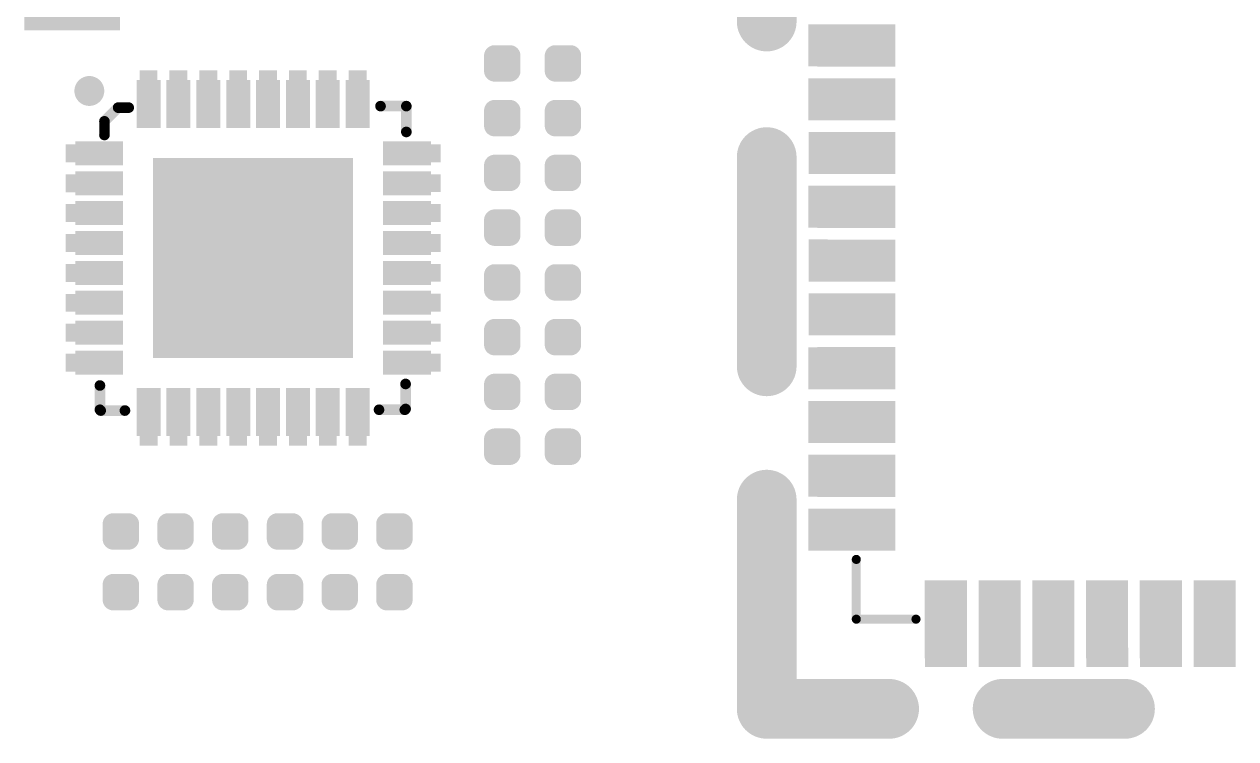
# Model space of a CAD drawing. Header units: millimetres. Extents: x 154 to 268, y 72 to 174.
# Drawn here: x 206.96 to 227.25, y 85.52 to 97.48 of the extents above; entities that cross this region are included whole.
import ezdxf

# ---------------------------------------------------------------- set-up
doc = ezdxf.new("R2010")
doc.units = ezdxf.units.MM
for name, color, linetype in [('TopOverlay', 52, 'Continuous'), ('TopPaste', 8, 'Continuous'), ('TopSolder', 216, 'Continuous')]:
    doc.layers.add(name, color=color, linetype=linetype)

msp = doc.modelspace()

# ---------------------------------------------------------------- linework, layer by layer
at = {"layer": 'TopOverlay'}
for points, const_width in [([(208.151, 96.36, 1), (207.951, 96.36, 1)], 0.3), ([(207.876, 96.36, 1), (208.026, 96.36, 1)], 0.15), ([(208.076, 96.36, 1), (208.226, 96.36, 1)], 0.15), ([(208.489, 96.081, 1), (208.578, 96.081, 1)], 0.0889), ([(208.489, 96.081, 1), (208.578, 96.081, 1)], 0.0889), ([(208.667, 96.081, 1), (208.755, 96.081, 1)], 0.0889), ([(212.883, 96.106, 1), (212.972, 96.106, 1)], 0.0889), ([(213.315, 96.106, 1), (213.404, 96.106, 1)], 0.0889), ([(213.315, 96.106, 1), (213.404, 96.106, 1)], 0.0889), ([(208.26, 95.852, 1), (208.349, 95.852, 1)], 0.0889), ([(208.26, 95.852, 1), (208.349, 95.852, 1)], 0.0889), ([(213.315, 95.674, 1), (213.404, 95.674, 1)], 0.0889), ([(208.26, 95.623, 1), (208.349, 95.623, 1)], 0.0889), ([(208.184, 91.432, 1), (208.273, 91.432, 1)], 0.0889), ([(213.302, 91.458, 1), (213.391, 91.458, 1)], 0.0889), ([(208.184, 91.026, 1), (208.273, 91.026, 1)], 0.0889), ([(208.184, 91.026, 1), (208.273, 91.026, 1)], 0.0889), ([(208.197, 91.013, 1), (208.286, 91.013, 1)], 0.0889), ([(208.197, 91.013, 1), (208.286, 91.013, 1)], 0.0889), ([(208.603, 91.013, 1), (208.692, 91.013, 1)], 0.0889), ([(212.858, 91.026, 1), (212.946, 91.026, 1)], 0.0889), ([(213.289, 91.026, 1), (213.378, 91.026, 1)], 0.0889), ([(213.289, 91.026, 1), (213.378, 91.026, 1)], 0.0889), ([(213.302, 91.039, 1), (213.391, 91.039, 1)], 0.0889), ([(213.302, 91.039, 1), (213.391, 91.039, 1)], 0.0889), ([(220.856, 88.522, 1), (220.932, 88.522, 1)], 0.0762), ([(220.856, 87.522, 1), (220.932, 87.522, 1)], 0.0762), ([(220.856, 87.522, 1), (220.932, 87.522, 1)], 0.0762), ([(221.856, 87.522, 1), (221.932, 87.522, 1)], 0.0762)]:
    msp.add_lwpolyline(points, format="xyb", close=True, dxfattribs=dict(at, const_width=const_width))
for points, const_width in [([(208.305, 95.852), (208.533, 96.081)], 0.178), ([(208.533, 96.081), (208.711, 96.081)], 0.178), ([(212.927, 96.106), (213.359, 96.106)], 0.178), ([(213.359, 95.674), (213.359, 96.106)], 0.178), ([(208.305, 95.623), (208.305, 95.852)], 0.178), ([(208.228, 91.026), (208.228, 91.432)], 0.178), ([(213.346, 91.039), (213.346, 91.458)], 0.178), ([(208.228, 91.026), (208.241, 91.013)], 0.178), ([(208.241, 91.013), (208.647, 91.013)], 0.178), ([(212.902, 91.026), (213.334, 91.026)], 0.178), ([(213.334, 91.026), (213.346, 91.039)], 0.178), ([(220.894, 87.522), (220.894, 88.522)], 0.152), ([(220.894, 87.522), (221.894, 87.522)], 0.152)]:
    msp.add_lwpolyline(points, dxfattribs=dict(at, const_width=const_width))
at = {"layer": 'TopPaste', "const_width": 0.127}
for points in [[(214.775, 96.948, 1), (214.902, 96.948, 1)], [(215.029, 96.948, 1), (215.156, 96.948, 1)], [(215.791, 96.948, 1), (215.918, 96.948, 1)], [(216.045, 96.948, 1), (216.172, 96.948, 1)], [(214.775, 96.694, 1), (214.902, 96.694, 1)], [(215.029, 96.694, 1), (215.156, 96.694, 1)], [(215.791, 96.694, 1), (215.918, 96.694, 1)], [(216.045, 96.694, 1), (216.172, 96.694, 1)], [(214.775, 96.032, 1), (214.902, 96.032, 1)], [(215.029, 96.032, 1), (215.156, 96.032, 1)], [(215.791, 96.032, 1), (215.918, 96.032, 1)], [(216.045, 96.032, 1), (216.172, 96.032, 1)], [(214.775, 95.778, 1), (214.902, 95.778, 1)], [(215.029, 95.778, 1), (215.156, 95.778, 1)], [(215.791, 95.778, 1), (215.918, 95.778, 1)], [(216.045, 95.778, 1), (216.172, 95.778, 1)], [(214.775, 95.116, 1), (214.902, 95.116, 1)], [(215.029, 95.116, 1), (215.156, 95.116, 1)], [(215.791, 95.116, 1), (215.918, 95.116, 1)], [(216.045, 95.116, 1), (216.172, 95.116, 1)], [(214.775, 94.862, 1), (214.902, 94.862, 1)], [(215.029, 94.862, 1), (215.156, 94.862, 1)], [(215.791, 94.862, 1), (215.918, 94.862, 1)], [(216.045, 94.862, 1), (216.172, 94.862, 1)], [(214.775, 94.2, 1), (214.902, 94.2, 1)], [(215.029, 94.2, 1), (215.156, 94.2, 1)], [(215.791, 94.2, 1), (215.918, 94.2, 1)], [(216.045, 94.2, 1), (216.172, 94.2, 1)], [(214.775, 93.946, 1), (214.902, 93.946, 1)], [(215.029, 93.946, 1), (215.156, 93.946, 1)], [(215.791, 93.946, 1), (215.918, 93.946, 1)], [(216.045, 93.946, 1), (216.172, 93.946, 1)], [(214.775, 93.284, 1), (214.902, 93.284, 1)], [(215.029, 93.284, 1), (215.156, 93.284, 1)], [(215.791, 93.284, 1), (215.918, 93.284, 1)], [(216.045, 93.284, 1), (216.172, 93.284, 1)], [(214.775, 93.03, 1), (214.902, 93.03, 1)], [(215.029, 93.03, 1), (215.156, 93.03, 1)], [(215.791, 93.03, 1), (215.918, 93.03, 1)], [(216.045, 93.03, 1), (216.172, 93.03, 1)], [(214.775, 92.368, 1), (214.902, 92.368, 1)], [(215.029, 92.368, 1), (215.156, 92.368, 1)], [(215.791, 92.368, 1), (215.918, 92.368, 1)], [(216.045, 92.368, 1), (216.172, 92.368, 1)], [(214.775, 92.114, 1), (214.902, 92.114, 1)], [(215.029, 92.114, 1), (215.156, 92.114, 1)], [(215.791, 92.114, 1), (215.918, 92.114, 1)], [(216.045, 92.114, 1), (216.172, 92.114, 1)], [(214.775, 91.452, 1), (214.902, 91.452, 1)], [(215.029, 91.452, 1), (215.156, 91.452, 1)], [(215.791, 91.452, 1), (215.918, 91.452, 1)], [(216.045, 91.452, 1), (216.172, 91.452, 1)], [(214.775, 91.198, 1), (214.902, 91.198, 1)], [(215.029, 91.198, 1), (215.156, 91.198, 1)], [(215.791, 91.198, 1), (215.918, 91.198, 1)], [(216.045, 91.198, 1), (216.172, 91.198, 1)], [(214.775, 90.535, 1), (214.902, 90.535, 1)], [(215.029, 90.535, 1), (215.156, 90.535, 1)], [(215.791, 90.535, 1), (215.918, 90.535, 1)], [(216.045, 90.535, 1), (216.172, 90.535, 1)], [(214.775, 90.281, 1), (214.902, 90.281, 1)], [(215.029, 90.281, 1), (215.156, 90.281, 1)], [(215.791, 90.281, 1), (215.918, 90.281, 1)], [(216.045, 90.281, 1), (216.172, 90.281, 1)], [(208.389, 89.117, 1), (208.516, 89.117, 1)], [(208.643, 89.117, 1), (208.77, 89.117, 1)], [(209.305, 89.117, 1), (209.432, 89.117, 1)], [(209.559, 89.117, 1), (209.686, 89.117, 1)], [(210.221, 89.117, 1), (210.348, 89.117, 1)], [(210.475, 89.117, 1), (210.602, 89.117, 1)], [(211.137, 89.117, 1), (211.264, 89.117, 1)], [(211.391, 89.117, 1), (211.518, 89.117, 1)], [(212.053, 89.117, 1), (212.18, 89.117, 1)], [(212.307, 89.117, 1), (212.434, 89.117, 1)], [(212.969, 89.117, 1), (213.096, 89.117, 1)], [(213.223, 89.117, 1), (213.35, 89.117, 1)], [(208.389, 88.863, 1), (208.516, 88.863, 1)], [(208.643, 88.863, 1), (208.77, 88.863, 1)], [(209.305, 88.863, 1), (209.432, 88.863, 1)], [(209.559, 88.863, 1), (209.686, 88.863, 1)], [(210.221, 88.863, 1), (210.348, 88.863, 1)], [(210.475, 88.863, 1), (210.602, 88.863, 1)], [(211.137, 88.863, 1), (211.264, 88.863, 1)], [(211.391, 88.863, 1), (211.518, 88.863, 1)], [(212.053, 88.863, 1), (212.18, 88.863, 1)], [(212.307, 88.863, 1), (212.434, 88.863, 1)], [(212.969, 88.863, 1), (213.096, 88.863, 1)], [(213.223, 88.863, 1), (213.35, 88.863, 1)], [(208.389, 88.101, 1), (208.516, 88.101, 1)], [(208.643, 88.101, 1), (208.77, 88.101, 1)], [(209.305, 88.101, 1), (209.432, 88.101, 1)], [(209.559, 88.101, 1), (209.686, 88.101, 1)], [(210.221, 88.101, 1), (210.348, 88.101, 1)], [(210.475, 88.101, 1), (210.602, 88.101, 1)], [(211.137, 88.101, 1), (211.264, 88.101, 1)], [(211.391, 88.101, 1), (211.518, 88.101, 1)], [(212.053, 88.101, 1), (212.18, 88.101, 1)], [(212.307, 88.101, 1), (212.434, 88.101, 1)], [(212.969, 88.101, 1), (213.096, 88.101, 1)], [(213.223, 88.101, 1), (213.35, 88.101, 1)], [(208.389, 87.847, 1), (208.516, 87.847, 1)], [(208.643, 87.847, 1), (208.77, 87.847, 1)], [(209.305, 87.847, 1), (209.432, 87.847, 1)], [(209.559, 87.847, 1), (209.686, 87.847, 1)], [(210.221, 87.847, 1), (210.348, 87.847, 1)], [(210.475, 87.847, 1), (210.602, 87.847, 1)], [(211.137, 87.847, 1), (211.264, 87.847, 1)], [(211.391, 87.847, 1), (211.518, 87.847, 1)], [(212.053, 87.847, 1), (212.18, 87.847, 1)], [(212.307, 87.847, 1), (212.434, 87.847, 1)], [(212.969, 87.847, 1), (213.096, 87.847, 1)], [(213.223, 87.847, 1), (213.35, 87.847, 1)]]:
    msp.add_lwpolyline(points, format="xyb", close=True, dxfattribs=at)
at = {"layer": 'TopPaste'}
for points in [[(220.093, 96.77), (220.415, 96.77), (220.093, 97.474), (220.415, 97.474)], [(221.546, 96.769), (221.546, 97.474), (220.241, 96.769), (220.241, 97.474)], [(215.093, 97.075), (214.839, 97.075), (215.093, 96.567), (214.839, 96.567)], [(216.109, 97.075), (215.855, 97.075), (216.109, 96.567), (215.855, 96.567)], [(215.22, 96.948), (214.712, 96.948), (215.22, 96.694), (214.712, 96.694)], [(216.236, 96.948), (215.728, 96.948), (216.236, 96.694), (215.728, 96.694)], [(208.893, 96.705), (208.893, 96.485), (209.192, 96.705), (209.192, 96.485)], [(209.393, 96.705), (209.393, 96.485), (209.693, 96.705), (209.693, 96.485)], [(209.893, 96.705), (209.893, 96.485), (210.193, 96.705), (210.193, 96.485)], [(210.393, 96.705), (210.393, 96.485), (210.693, 96.705), (210.693, 96.485)], [(210.893, 96.705), (210.893, 96.484), (211.193, 96.705), (211.193, 96.484)], [(211.394, 96.705), (211.394, 96.484), (211.693, 96.705), (211.693, 96.484)], [(211.894, 96.705), (211.894, 96.484), (212.193, 96.705), (212.193, 96.484)], [(212.394, 96.705), (212.394, 96.485), (212.694, 96.705), (212.694, 96.485)], [(220.093, 95.87), (220.415, 95.87), (220.093, 96.574), (220.415, 96.574)], [(221.546, 95.869), (221.546, 96.574), (220.241, 95.869), (220.241, 96.574)], [(209.193, 95.794), (209.193, 96.494), (208.893, 95.794), (208.893, 96.494)], [(209.693, 95.794), (209.693, 96.494), (209.393, 95.794), (209.393, 96.494)], [(210.194, 95.794), (210.194, 96.494), (209.894, 95.794), (209.894, 96.494)], [(210.694, 95.794), (210.694, 96.494), (210.394, 95.794), (210.394, 96.494)], [(211.194, 95.794), (211.194, 96.494), (210.894, 95.794), (210.894, 96.494)], [(211.694, 95.794), (211.694, 96.494), (211.394, 95.794), (211.394, 96.494)], [(212.194, 95.794), (212.194, 96.494), (211.894, 95.794), (211.894, 96.494)], [(212.694, 95.794), (212.694, 96.494), (212.394, 95.794), (212.394, 96.494)], [(215.22, 96.032), (214.712, 96.032), (215.22, 95.778), (214.712, 95.778)], [(215.093, 96.159), (214.839, 96.159), (215.093, 95.651), (214.839, 95.651)], [(216.236, 96.032), (215.728, 96.032), (216.236, 95.778), (215.728, 95.778)], [(216.109, 96.159), (215.855, 96.159), (216.109, 95.651), (215.855, 95.651)], [(220.094, 94.972), (220.417, 94.972), (220.094, 95.676), (220.417, 95.676)], [(221.546, 94.969), (221.546, 95.674), (220.241, 94.969), (220.241, 95.674)], [(207.654, 95.166), (207.875, 95.166), (207.654, 95.466), (207.875, 95.466)], [(207.866, 95.167), (208.566, 95.167), (207.866, 95.467), (208.566, 95.467)], [(213.022, 95.166), (213.722, 95.166), (213.022, 95.466), (213.722, 95.466)], [(213.933, 95.467), (213.712, 95.467), (213.933, 95.168), (213.712, 95.168)], [(209.119, 91.891), (212.469, 91.891), (209.119, 95.241), (212.469, 95.241)], [(214.839, 94.735), (215.093, 94.735), (214.839, 95.243), (215.093, 95.243)], [(215.855, 94.735), (216.109, 94.735), (215.855, 95.243), (216.109, 95.243)], [(207.654, 94.666), (207.875, 94.666), (207.654, 94.966), (207.875, 94.966)], [(207.866, 94.666), (208.566, 94.666), (207.866, 94.966), (208.566, 94.966)], [(213.022, 94.666), (213.722, 94.666), (213.022, 94.966), (213.722, 94.966)], [(213.933, 94.967), (213.712, 94.967), (213.933, 94.667), (213.712, 94.667)], [(214.712, 94.862), (215.22, 94.862), (214.712, 95.116), (215.22, 95.116)], [(215.728, 94.862), (216.236, 94.862), (215.728, 95.116), (216.236, 95.116)], [(220.093, 94.07), (220.415, 94.07), (220.093, 94.774), (220.415, 94.774)], [(221.546, 94.069), (221.546, 94.774), (220.241, 94.069), (220.241, 94.774)], [(207.654, 94.166), (207.875, 94.166), (207.654, 94.466), (207.875, 94.466)], [(207.866, 94.166), (208.566, 94.166), (207.866, 94.466), (208.566, 94.466)], [(213.022, 94.166), (213.722, 94.166), (213.022, 94.466), (213.722, 94.466)], [(213.933, 94.467), (213.712, 94.467), (213.933, 94.167), (213.712, 94.167)], [(214.712, 93.946), (215.22, 93.946), (214.712, 94.2), (215.22, 94.2)], [(214.839, 93.819), (215.093, 93.819), (214.839, 94.327), (215.093, 94.327)], [(215.728, 93.946), (216.236, 93.946), (215.728, 94.2), (216.236, 94.2)], [(215.855, 93.819), (216.109, 93.819), (215.855, 94.327), (216.109, 94.327)], [(207.654, 93.666), (207.875, 93.666), (207.654, 93.965), (207.875, 93.965)], [(207.866, 93.666), (208.566, 93.666), (207.866, 93.966), (208.566, 93.966)], [(213.022, 93.666), (213.722, 93.666), (213.022, 93.966), (213.722, 93.966)], [(213.933, 93.967), (213.712, 93.967), (213.933, 93.667), (213.712, 93.667)], [(220.094, 93.172), (220.417, 93.172), (220.094, 93.876), (220.417, 93.876)], [(221.546, 93.169), (221.546, 93.874), (220.241, 93.169), (220.241, 93.874)], [(207.654, 93.166), (207.875, 93.166), (207.654, 93.465), (207.875, 93.465)], [(207.866, 93.166), (208.566, 93.166), (207.866, 93.466), (208.566, 93.466)], [(213.022, 93.166), (213.722, 93.166), (213.022, 93.466), (213.722, 93.466)], [(213.933, 93.467), (213.712, 93.467), (213.933, 93.167), (213.712, 93.167)], [(214.839, 92.903), (215.093, 92.903), (214.839, 93.411), (215.093, 93.411)], [(215.855, 92.903), (216.109, 92.903), (215.855, 93.411), (216.109, 93.411)], [(214.712, 93.03), (215.22, 93.03), (214.712, 93.284), (215.22, 93.284)], [(215.728, 93.03), (216.236, 93.03), (215.728, 93.284), (216.236, 93.284)], [(207.654, 92.665), (207.875, 92.665), (207.654, 92.965), (207.875, 92.965)], [(207.866, 92.666), (208.566, 92.666), (207.866, 92.966), (208.566, 92.966)], [(213.022, 92.666), (213.722, 92.666), (213.022, 92.966), (213.722, 92.966)], [(213.933, 92.966), (213.712, 92.966), (213.933, 92.667), (213.712, 92.667)], [(220.095, 92.271), (220.418, 92.271), (220.095, 92.975), (220.418, 92.975)], [(221.546, 92.269), (221.546, 92.974), (220.241, 92.269), (220.241, 92.974)], [(207.654, 92.165), (207.875, 92.165), (207.654, 92.465), (207.875, 92.465)], [(207.866, 92.166), (208.566, 92.166), (207.866, 92.466), (208.566, 92.466)], [(213.022, 92.166), (213.722, 92.166), (213.022, 92.466), (213.722, 92.466)], [(213.933, 92.466), (213.712, 92.466), (213.933, 92.167), (213.712, 92.167)], [(214.712, 92.114), (215.22, 92.114), (214.712, 92.368), (215.22, 92.368)], [(214.839, 91.987), (215.093, 91.987), (214.839, 92.495), (215.093, 92.495)], [(215.728, 92.114), (216.236, 92.114), (215.728, 92.368), (216.236, 92.368)], [(215.855, 91.987), (216.109, 91.987), (215.855, 92.495), (216.109, 92.495)], [(207.654, 91.665), (207.875, 91.665), (207.654, 91.965), (207.875, 91.965)], [(207.866, 91.666), (208.566, 91.666), (207.866, 91.966), (208.566, 91.966)], [(213.022, 91.666), (213.722, 91.666), (213.022, 91.966), (213.722, 91.966)], [(213.933, 91.966), (213.712, 91.966), (213.933, 91.666), (213.712, 91.666)], [(220.093, 91.369), (220.415, 91.369), (220.093, 92.072), (220.415, 92.072)], [(221.546, 91.369), (221.546, 92.074), (220.241, 91.369), (220.241, 92.074)], [(214.839, 91.071), (215.093, 91.071), (214.839, 91.579), (215.093, 91.579)], [(215.855, 91.071), (216.109, 91.071), (215.855, 91.579), (216.109, 91.579)], [(209.193, 90.638), (209.193, 91.338), (208.893, 90.638), (208.893, 91.338)], [(209.693, 90.638), (209.693, 91.338), (209.393, 90.638), (209.393, 91.338)], [(210.194, 90.638), (210.194, 91.338), (209.894, 90.638), (209.894, 91.338)], [(210.694, 90.638), (210.694, 91.338), (210.394, 90.638), (210.394, 91.338)], [(211.194, 90.638), (211.194, 91.338), (210.894, 90.638), (210.894, 91.338)], [(211.694, 90.638), (211.694, 91.338), (211.394, 90.638), (211.394, 91.338)], [(212.194, 90.638), (212.194, 91.338), (211.894, 90.638), (211.894, 91.338)], [(212.694, 90.638), (212.694, 91.338), (212.394, 90.638), (212.394, 91.338)], [(214.712, 91.198), (215.22, 91.198), (214.712, 91.452), (215.22, 91.452)], [(215.728, 91.198), (216.236, 91.198), (215.728, 91.452), (216.236, 91.452)], [(220.093, 90.471), (220.416, 90.471), (220.093, 91.175), (220.416, 91.175)], [(221.546, 90.469), (221.546, 91.174), (220.241, 90.469), (220.241, 91.174)], [(209.194, 90.427), (209.194, 90.648), (208.894, 90.427), (208.894, 90.648)], [(209.694, 90.427), (209.694, 90.648), (209.394, 90.427), (209.394, 90.648)], [(210.194, 90.427), (210.194, 90.648), (209.894, 90.427), (209.894, 90.648)], [(210.694, 90.427), (210.694, 90.648), (210.395, 90.427), (210.395, 90.648)], [(211.194, 90.427), (211.194, 90.648), (210.895, 90.427), (210.895, 90.648)], [(211.695, 90.427), (211.695, 90.648), (211.395, 90.427), (211.395, 90.648)], [(212.195, 90.427), (212.195, 90.648), (211.895, 90.427), (211.895, 90.648)], [(212.695, 90.427), (212.695, 90.648), (212.395, 90.427), (212.395, 90.648)], [(215.22, 90.535), (214.712, 90.535), (215.22, 90.281), (214.712, 90.281)], [(215.093, 90.662), (214.839, 90.662), (215.093, 90.154), (214.839, 90.154)], [(216.236, 90.535), (215.728, 90.535), (216.236, 90.281), (215.728, 90.281)], [(216.109, 90.662), (215.855, 90.662), (216.109, 90.154), (215.855, 90.154)], [(220.093, 89.57), (220.415, 89.57), (220.093, 90.274), (220.415, 90.274)], [(221.546, 89.569), (221.546, 90.274), (220.241, 89.569), (220.241, 90.274)], [(220.093, 88.67), (220.416, 88.67), (220.093, 89.373), (220.416, 89.373)], [(221.546, 88.669), (221.546, 89.374), (220.241, 88.669), (220.241, 89.374)], [(208.833, 88.863), (208.833, 89.117), (208.325, 88.863), (208.325, 89.117)], [(208.706, 88.736), (208.706, 89.244), (208.452, 88.736), (208.452, 89.244)], [(209.749, 88.863), (209.749, 89.117), (209.241, 88.863), (209.241, 89.117)], [(209.622, 88.736), (209.622, 89.244), (209.368, 88.736), (209.368, 89.244)], [(210.666, 88.863), (210.666, 89.117), (210.158, 88.863), (210.158, 89.117)], [(210.539, 88.736), (210.539, 89.244), (210.285, 88.736), (210.285, 89.244)], [(211.074, 89.117), (211.074, 88.863), (211.582, 89.117), (211.582, 88.863)], [(211.201, 89.244), (211.201, 88.736), (211.455, 89.244), (211.455, 88.736)], [(211.99, 89.117), (211.99, 88.863), (212.498, 89.117), (212.498, 88.863)], [(212.117, 89.244), (212.117, 88.736), (212.371, 89.244), (212.371, 88.736)], [(212.906, 89.117), (212.906, 88.863), (213.414, 89.117), (213.414, 88.863)], [(213.033, 89.244), (213.033, 88.736), (213.287, 89.244), (213.287, 88.736)], [(208.833, 87.847), (208.833, 88.101), (208.325, 87.847), (208.325, 88.101)], [(208.706, 87.72), (208.706, 88.228), (208.452, 87.72), (208.452, 88.228)], [(209.749, 87.847), (209.749, 88.101), (209.241, 87.847), (209.241, 88.101)], [(209.622, 87.72), (209.622, 88.228), (209.368, 87.72), (209.368, 88.228)], [(210.666, 87.847), (210.666, 88.101), (210.158, 87.847), (210.158, 88.101)], [(210.539, 87.72), (210.539, 88.228), (210.285, 87.72), (210.285, 88.228)], [(211.074, 88.101), (211.074, 87.847), (211.582, 88.101), (211.582, 87.847)], [(211.201, 88.228), (211.201, 87.72), (211.455, 88.228), (211.455, 87.72)], [(211.99, 88.101), (211.99, 87.847), (212.498, 88.101), (212.498, 87.847)], [(212.117, 88.228), (212.117, 87.72), (212.371, 88.228), (212.371, 87.72)], [(212.906, 88.101), (212.906, 87.847), (213.414, 88.101), (213.414, 87.847)], [(213.033, 88.228), (213.033, 87.72), (213.287, 88.228), (213.287, 87.72)], [(222.746, 88.174), (222.041, 88.174), (222.746, 86.869), (222.041, 86.869)], [(223.646, 88.174), (222.941, 88.174), (223.646, 86.869), (222.941, 86.869)], [(224.546, 88.174), (223.841, 88.174), (224.546, 86.869), (223.841, 86.869)], [(225.446, 88.174), (224.741, 88.174), (225.446, 86.869), (224.741, 86.869)], [(226.346, 88.174), (225.641, 88.174), (226.346, 86.869), (225.641, 86.869)], [(227.246, 88.174), (226.541, 88.174), (227.246, 86.869), (226.541, 86.869)], [(222.748, 86.723), (222.748, 87.046), (222.044, 86.723), (222.044, 87.046)], [(223.646, 86.72), (223.646, 87.042), (222.942, 86.72), (222.942, 87.042)], [(224.547, 86.72), (224.547, 87.043), (223.843, 86.72), (223.843, 87.043)], [(225.448, 86.723), (225.448, 87.046), (224.744, 86.723), (224.744, 87.046)], [(226.347, 86.72), (226.347, 87.043), (225.643, 86.72), (225.643, 87.043)], [(227.249, 86.722), (227.249, 87.045), (226.545, 86.722), (226.545, 87.045)]]:
    msp.add_solid(points, dxfattribs=at)
at = {"layer": 'TopSolder', "const_width": 1}
for points in [[(219.394, 97.522), (219.394, 101.022)], [(219.394, 91.753), (219.394, 95.253)], [(219.394, 86.022), (219.394, 89.522)], [(219.394, 86.022), (221.444, 86.022)], [(223.344, 86.022), (225.394, 86.022)]]:
    msp.add_lwpolyline(points, dxfattribs=at)
at = {"layer": 'TopSolder'}
for points, const_width in [([(219.144, 97.522, 1), (219.644, 97.522, 1)], 0.5), ([(214.75, 96.948, 1), (214.928, 96.948, 1)], 0.178), ([(215.004, 96.948, 1), (215.182, 96.948, 1)], 0.178), ([(215.766, 96.948, 1), (215.944, 96.948, 1)], 0.178), ([(216.02, 96.948, 1), (216.198, 96.948, 1)], 0.178), ([(214.75, 96.694, 1), (214.928, 96.694, 1)], 0.178), ([(215.004, 96.694, 1), (215.182, 96.694, 1)], 0.178), ([(215.766, 96.694, 1), (215.944, 96.694, 1)], 0.178), ([(216.02, 96.694, 1), (216.198, 96.694, 1)], 0.178), ([(214.75, 96.032, 1), (214.928, 96.032, 1)], 0.178), ([(215.004, 96.032, 1), (215.182, 96.032, 1)], 0.178), ([(215.766, 96.032, 1), (215.944, 96.032, 1)], 0.178), ([(216.02, 96.032, 1), (216.198, 96.032, 1)], 0.178), ([(214.75, 95.778, 1), (214.928, 95.778, 1)], 0.178), ([(215.004, 95.778, 1), (215.182, 95.778, 1)], 0.178), ([(215.766, 95.778, 1), (215.944, 95.778, 1)], 0.178), ([(216.02, 95.778, 1), (216.198, 95.778, 1)], 0.178), ([(219.144, 95.253, 1), (219.644, 95.253, 1)], 0.5), ([(214.75, 95.116, 1), (214.928, 95.116, 1)], 0.178), ([(215.004, 95.116, 1), (215.182, 95.116, 1)], 0.178), ([(215.766, 95.116, 1), (215.944, 95.116, 1)], 0.178), ([(216.02, 95.116, 1), (216.198, 95.116, 1)], 0.178), ([(214.75, 94.862, 1), (214.928, 94.862, 1)], 0.178), ([(215.004, 94.862, 1), (215.182, 94.862, 1)], 0.178), ([(215.766, 94.862, 1), (215.944, 94.862, 1)], 0.178), ([(216.02, 94.862, 1), (216.198, 94.862, 1)], 0.178), ([(214.75, 94.2, 1), (214.928, 94.2, 1)], 0.178), ([(215.004, 94.2, 1), (215.182, 94.2, 1)], 0.178), ([(215.766, 94.2, 1), (215.944, 94.2, 1)], 0.178), ([(216.02, 94.2, 1), (216.198, 94.2, 1)], 0.178), ([(214.75, 93.946, 1), (214.928, 93.946, 1)], 0.178), ([(215.004, 93.946, 1), (215.182, 93.946, 1)], 0.178), ([(215.766, 93.946, 1), (215.944, 93.946, 1)], 0.178), ([(216.02, 93.946, 1), (216.198, 93.946, 1)], 0.178), ([(214.75, 93.284, 1), (214.928, 93.284, 1)], 0.178), ([(215.004, 93.284, 1), (215.182, 93.284, 1)], 0.178), ([(215.766, 93.284, 1), (215.944, 93.284, 1)], 0.178), ([(216.02, 93.284, 1), (216.198, 93.284, 1)], 0.178), ([(214.75, 93.03, 1), (214.928, 93.03, 1)], 0.178), ([(215.004, 93.03, 1), (215.182, 93.03, 1)], 0.178), ([(215.766, 93.03, 1), (215.944, 93.03, 1)], 0.178), ([(216.02, 93.03, 1), (216.198, 93.03, 1)], 0.178), ([(214.75, 92.368, 1), (214.928, 92.368, 1)], 0.178), ([(215.004, 92.368, 1), (215.182, 92.368, 1)], 0.178), ([(215.766, 92.368, 1), (215.944, 92.368, 1)], 0.178), ([(216.02, 92.368, 1), (216.198, 92.368, 1)], 0.178), ([(214.75, 92.114, 1), (214.928, 92.114, 1)], 0.178), ([(215.004, 92.114, 1), (215.182, 92.114, 1)], 0.178), ([(215.766, 92.114, 1), (215.944, 92.114, 1)], 0.178), ([(216.02, 92.114, 1), (216.198, 92.114, 1)], 0.178), ([(219.144, 91.753, 1), (219.644, 91.753, 1)], 0.5), ([(214.75, 91.452, 1), (214.928, 91.452, 1)], 0.178), ([(215.004, 91.452, 1), (215.182, 91.452, 1)], 0.178), ([(215.766, 91.452, 1), (215.944, 91.452, 1)], 0.178), ([(216.02, 91.452, 1), (216.198, 91.452, 1)], 0.178), ([(214.75, 91.198, 1), (214.928, 91.198, 1)], 0.178), ([(215.004, 91.198, 1), (215.182, 91.198, 1)], 0.178), ([(215.766, 91.198, 1), (215.944, 91.198, 1)], 0.178), ([(216.02, 91.198, 1), (216.198, 91.198, 1)], 0.178), ([(214.75, 90.535, 1), (214.928, 90.535, 1)], 0.178), ([(215.004, 90.535, 1), (215.182, 90.535, 1)], 0.178), ([(215.766, 90.535, 1), (215.944, 90.535, 1)], 0.178), ([(216.02, 90.535, 1), (216.198, 90.535, 1)], 0.178), ([(214.75, 90.281, 1), (214.928, 90.281, 1)], 0.178), ([(215.004, 90.281, 1), (215.182, 90.281, 1)], 0.178), ([(215.766, 90.281, 1), (215.944, 90.281, 1)], 0.178), ([(216.02, 90.281, 1), (216.198, 90.281, 1)], 0.178), ([(219.144, 89.522, 1), (219.644, 89.522, 1)], 0.5), ([(208.363, 89.117, 1), (208.541, 89.117, 1)], 0.178), ([(208.617, 89.117, 1), (208.795, 89.117, 1)], 0.178), ([(209.28, 89.117, 1), (209.457, 89.117, 1)], 0.178), ([(209.534, 89.117, 1), (209.711, 89.117, 1)], 0.178), ([(210.196, 89.117, 1), (210.373, 89.117, 1)], 0.178), ([(210.45, 89.117, 1), (210.627, 89.117, 1)], 0.178), ([(211.112, 89.117, 1), (211.29, 89.117, 1)], 0.178), ([(211.366, 89.117, 1), (211.544, 89.117, 1)], 0.178), ([(212.028, 89.117, 1), (212.206, 89.117, 1)], 0.178), ([(212.282, 89.117, 1), (212.46, 89.117, 1)], 0.178), ([(212.944, 89.117, 1), (213.122, 89.117, 1)], 0.178), ([(213.198, 89.117, 1), (213.376, 89.117, 1)], 0.178), ([(208.363, 88.863, 1), (208.541, 88.863, 1)], 0.178), ([(208.617, 88.863, 1), (208.795, 88.863, 1)], 0.178), ([(209.28, 88.863, 1), (209.457, 88.863, 1)], 0.178), ([(209.534, 88.863, 1), (209.711, 88.863, 1)], 0.178), ([(210.196, 88.863, 1), (210.373, 88.863, 1)], 0.178), ([(210.45, 88.863, 1), (210.627, 88.863, 1)], 0.178), ([(211.112, 88.863, 1), (211.29, 88.863, 1)], 0.178), ([(211.366, 88.863, 1), (211.544, 88.863, 1)], 0.178), ([(212.028, 88.863, 1), (212.206, 88.863, 1)], 0.178), ([(212.282, 88.863, 1), (212.46, 88.863, 1)], 0.178), ([(212.944, 88.863, 1), (213.122, 88.863, 1)], 0.178), ([(213.198, 88.863, 1), (213.376, 88.863, 1)], 0.178), ([(208.363, 88.101, 1), (208.541, 88.101, 1)], 0.178), ([(208.617, 88.101, 1), (208.795, 88.101, 1)], 0.178), ([(209.28, 88.101, 1), (209.457, 88.101, 1)], 0.178), ([(209.534, 88.101, 1), (209.711, 88.101, 1)], 0.178), ([(210.196, 88.101, 1), (210.373, 88.101, 1)], 0.178), ([(210.45, 88.101, 1), (210.627, 88.101, 1)], 0.178), ([(211.112, 88.101, 1), (211.29, 88.101, 1)], 0.178), ([(211.366, 88.101, 1), (211.544, 88.101, 1)], 0.178), ([(212.028, 88.101, 1), (212.206, 88.101, 1)], 0.178), ([(212.282, 88.101, 1), (212.46, 88.101, 1)], 0.178), ([(212.944, 88.101, 1), (213.122, 88.101, 1)], 0.178), ([(213.198, 88.101, 1), (213.376, 88.101, 1)], 0.178), ([(208.363, 87.847, 1), (208.541, 87.847, 1)], 0.178), ([(208.617, 87.847, 1), (208.795, 87.847, 1)], 0.178), ([(209.28, 87.847, 1), (209.457, 87.847, 1)], 0.178), ([(209.534, 87.847, 1), (209.711, 87.847, 1)], 0.178), ([(210.196, 87.847, 1), (210.373, 87.847, 1)], 0.178), ([(210.45, 87.847, 1), (210.627, 87.847, 1)], 0.178), ([(211.112, 87.847, 1), (211.29, 87.847, 1)], 0.178), ([(211.366, 87.847, 1), (211.544, 87.847, 1)], 0.178), ([(212.028, 87.847, 1), (212.206, 87.847, 1)], 0.178), ([(212.282, 87.847, 1), (212.46, 87.847, 1)], 0.178), ([(212.944, 87.847, 1), (213.122, 87.847, 1)], 0.178), ([(213.198, 87.847, 1), (213.376, 87.847, 1)], 0.178), ([(219.144, 86.022, 1), (219.644, 86.022, 1)], 0.5), ([(219.144, 86.022, 1), (219.644, 86.022, 1)], 0.5), ([(221.194, 86.022, 1), (221.694, 86.022, 1)], 0.5), ([(223.094, 86.022, 1), (223.594, 86.022, 1)], 0.5), ([(225.144, 86.022, 1), (225.644, 86.022, 1)], 0.5)]:
    msp.add_lwpolyline(points, format="xyb", close=True, dxfattribs=dict(at, const_width=const_width))
for points in [[(208.564, 98.78), (206.961, 98.78), (208.564, 97.376), (206.961, 97.376)], [(221.445, 96.871), (221.445, 97.373), (220.343, 96.871), (220.343, 97.373)], [(215.093, 97.126), (214.839, 97.126), (215.093, 96.516), (214.839, 96.516)], [(216.109, 97.126), (215.855, 97.126), (216.109, 96.516), (215.855, 96.516)], [(215.271, 96.948), (214.661, 96.948), (215.271, 96.694), (214.661, 96.694)], [(216.287, 96.948), (215.677, 96.948), (216.287, 96.694), (215.677, 96.694)], [(209.244, 95.743), (209.244, 96.545), (208.843, 95.743), (208.843, 96.545)], [(209.744, 95.743), (209.744, 96.545), (209.343, 95.743), (209.343, 96.545)], [(210.244, 95.743), (210.244, 96.545), (209.843, 95.743), (209.843, 96.545)], [(210.745, 95.743), (210.745, 96.545), (210.343, 95.743), (210.343, 96.545)], [(211.245, 95.743), (211.245, 96.545), (210.843, 95.743), (210.843, 96.545)], [(211.745, 95.743), (211.745, 96.545), (211.343, 95.743), (211.343, 96.545)], [(212.245, 95.743), (212.245, 96.545), (211.843, 95.743), (211.843, 96.545)], [(212.745, 95.743), (212.745, 96.545), (212.343, 95.743), (212.343, 96.545)], [(221.445, 95.971), (221.445, 96.473), (220.343, 95.971), (220.343, 96.473)], [(215.093, 96.21), (214.839, 96.21), (215.093, 95.6), (214.839, 95.6)], [(216.109, 96.21), (215.855, 96.21), (216.109, 95.6), (215.855, 95.6)], [(215.271, 96.032), (214.661, 96.032), (215.271, 95.778), (214.661, 95.778)], [(216.287, 96.032), (215.677, 96.032), (216.287, 95.778), (215.677, 95.778)], [(221.445, 95.071), (221.445, 95.573), (220.343, 95.071), (220.343, 95.573)], [(207.815, 95.116), (208.616, 95.116), (207.815, 95.517), (208.616, 95.517)], [(212.971, 95.116), (213.773, 95.116), (212.971, 95.517), (213.773, 95.517)], [(209.119, 91.891), (212.469, 91.891), (209.119, 95.241), (212.469, 95.241)], [(214.839, 94.684), (215.093, 94.684), (214.839, 95.294), (215.093, 95.294)], [(215.855, 94.684), (216.109, 94.684), (215.855, 95.294), (216.109, 95.294)], [(207.815, 94.616), (208.616, 94.616), (207.815, 95.017), (208.616, 95.017)], [(212.971, 94.616), (213.773, 94.616), (212.971, 95.017), (213.773, 95.017)], [(214.661, 94.862), (215.271, 94.862), (214.661, 95.116), (215.271, 95.116)], [(215.677, 94.862), (216.287, 94.862), (215.677, 95.116), (216.287, 95.116)], [(221.445, 94.171), (221.445, 94.673), (220.343, 94.171), (220.343, 94.673)], [(207.815, 94.115), (208.616, 94.115), (207.815, 94.517), (208.616, 94.517)], [(212.971, 94.115), (213.773, 94.115), (212.971, 94.517), (213.773, 94.517)], [(214.839, 93.768), (215.093, 93.768), (214.839, 94.378), (215.093, 94.378)], [(215.855, 93.768), (216.109, 93.768), (215.855, 94.378), (216.109, 94.378)], [(214.661, 93.946), (215.271, 93.946), (214.661, 94.2), (215.271, 94.2)], [(215.677, 93.946), (216.287, 93.946), (215.677, 94.2), (216.287, 94.2)], [(207.815, 93.615), (208.616, 93.615), (207.815, 94.017), (208.616, 94.017)], [(212.971, 93.615), (213.773, 93.615), (212.971, 94.017), (213.773, 94.017)], [(221.445, 93.271), (221.445, 93.773), (220.343, 93.271), (220.343, 93.773)], [(207.815, 93.115), (208.616, 93.115), (207.815, 93.517), (208.616, 93.517)], [(212.971, 93.115), (213.773, 93.115), (212.971, 93.517), (213.773, 93.517)], [(214.839, 92.852), (215.093, 92.852), (214.839, 93.462), (215.093, 93.462)], [(215.855, 92.852), (216.109, 92.852), (215.855, 93.462), (216.109, 93.462)], [(214.661, 93.03), (215.271, 93.03), (214.661, 93.284), (215.271, 93.284)], [(215.677, 93.03), (216.287, 93.03), (215.677, 93.284), (216.287, 93.284)], [(207.815, 92.615), (208.616, 92.615), (207.815, 93.017), (208.616, 93.017)], [(212.971, 92.615), (213.773, 92.615), (212.971, 93.017), (213.773, 93.017)], [(221.445, 92.371), (221.445, 92.873), (220.343, 92.371), (220.343, 92.873)], [(207.815, 92.115), (208.616, 92.115), (207.815, 92.517), (208.616, 92.517)], [(212.971, 92.115), (213.773, 92.115), (212.971, 92.517), (213.773, 92.517)], [(214.839, 91.936), (215.093, 91.936), (214.839, 92.545), (215.093, 92.545)], [(215.855, 91.936), (216.109, 91.936), (215.855, 92.545), (216.109, 92.545)], [(214.661, 92.114), (215.271, 92.114), (214.661, 92.368), (215.271, 92.368)], [(215.677, 92.114), (216.287, 92.114), (215.677, 92.368), (216.287, 92.368)], [(207.815, 91.615), (208.616, 91.615), (207.815, 92.016), (208.616, 92.016)], [(212.971, 91.615), (213.773, 91.615), (212.971, 92.016), (213.773, 92.016)], [(221.445, 91.471), (221.445, 91.973), (220.343, 91.471), (220.343, 91.973)], [(214.839, 91.02), (215.093, 91.02), (214.839, 91.629), (215.093, 91.629)], [(215.855, 91.02), (216.109, 91.02), (215.855, 91.629), (216.109, 91.629)], [(209.244, 90.587), (209.244, 91.389), (208.843, 90.587), (208.843, 91.389)], [(209.744, 90.587), (209.744, 91.389), (209.343, 90.587), (209.343, 91.389)], [(210.244, 90.587), (210.244, 91.389), (209.843, 90.587), (209.843, 91.389)], [(210.745, 90.587), (210.745, 91.389), (210.343, 90.587), (210.343, 91.389)], [(211.245, 90.587), (211.245, 91.389), (210.843, 90.587), (210.843, 91.389)], [(211.745, 90.587), (211.745, 91.389), (211.343, 90.587), (211.343, 91.389)], [(212.245, 90.587), (212.245, 91.389), (211.843, 90.587), (211.843, 91.389)], [(212.745, 90.587), (212.745, 91.389), (212.343, 90.587), (212.343, 91.389)], [(214.661, 91.198), (215.271, 91.198), (214.661, 91.452), (215.271, 91.452)], [(215.677, 91.198), (216.287, 91.198), (215.677, 91.452), (216.287, 91.452)], [(221.445, 90.571), (221.445, 91.073), (220.343, 90.571), (220.343, 91.073)], [(215.093, 90.713), (214.839, 90.713), (215.093, 90.104), (214.839, 90.104)], [(216.109, 90.713), (215.855, 90.713), (216.109, 90.104), (215.855, 90.104)], [(215.271, 90.535), (214.661, 90.535), (215.271, 90.281), (214.661, 90.281)], [(216.287, 90.535), (215.677, 90.535), (216.287, 90.281), (215.677, 90.281)], [(221.445, 89.671), (221.445, 90.173), (220.343, 89.671), (220.343, 90.173)], [(208.706, 88.685), (208.706, 89.295), (208.452, 88.685), (208.452, 89.295)], [(209.622, 88.685), (209.622, 89.295), (209.368, 88.685), (209.368, 89.295)], [(210.539, 88.685), (210.539, 89.295), (210.285, 88.685), (210.285, 89.295)], [(211.201, 89.295), (211.201, 88.685), (211.455, 89.295), (211.455, 88.685)], [(212.117, 89.295), (212.117, 88.685), (212.371, 89.295), (212.371, 88.685)], [(213.033, 89.295), (213.033, 88.685), (213.287, 89.295), (213.287, 88.685)], [(221.445, 88.771), (221.445, 89.273), (220.343, 88.771), (220.343, 89.273)], [(208.884, 88.863), (208.884, 89.117), (208.275, 88.863), (208.275, 89.117)], [(209.8, 88.863), (209.8, 89.117), (209.191, 88.863), (209.191, 89.117)], [(210.716, 88.863), (210.716, 89.117), (210.107, 88.863), (210.107, 89.117)], [(211.023, 89.117), (211.023, 88.863), (211.632, 89.117), (211.632, 88.863)], [(211.939, 89.117), (211.939, 88.863), (212.549, 89.117), (212.549, 88.863)], [(212.855, 89.117), (212.855, 88.863), (213.465, 89.117), (213.465, 88.863)], [(208.706, 87.669), (208.706, 88.279), (208.452, 87.669), (208.452, 88.279)], [(209.622, 87.669), (209.622, 88.279), (209.368, 87.669), (209.368, 88.279)], [(210.539, 87.669), (210.539, 88.279), (210.285, 87.669), (210.285, 88.279)], [(211.201, 88.279), (211.201, 87.669), (211.455, 88.279), (211.455, 87.669)], [(212.117, 88.279), (212.117, 87.669), (212.371, 88.279), (212.371, 87.669)], [(213.033, 88.279), (213.033, 87.669), (213.287, 88.279), (213.287, 87.669)], [(208.884, 87.847), (208.884, 88.101), (208.275, 87.847), (208.275, 88.101)], [(209.8, 87.847), (209.8, 88.101), (209.191, 87.847), (209.191, 88.101)], [(210.716, 87.847), (210.716, 88.101), (210.107, 87.847), (210.107, 88.101)], [(211.023, 88.101), (211.023, 87.847), (211.632, 88.101), (211.632, 87.847)], [(211.939, 88.101), (211.939, 87.847), (212.549, 88.101), (212.549, 87.847)], [(212.855, 88.101), (212.855, 87.847), (213.465, 88.101), (213.465, 87.847)], [(222.645, 88.073), (222.143, 88.073), (222.645, 86.971), (222.143, 86.971)], [(223.545, 88.073), (223.043, 88.073), (223.545, 86.971), (223.043, 86.971)], [(224.445, 88.073), (223.943, 88.073), (224.445, 86.971), (223.943, 86.971)], [(225.345, 88.073), (224.843, 88.073), (225.345, 86.971), (224.843, 86.971)], [(226.245, 88.073), (225.743, 88.073), (226.245, 86.971), (225.743, 86.971)], [(227.145, 88.073), (226.643, 88.073), (227.145, 86.971), (226.643, 86.971)]]:
    msp.add_solid(points, dxfattribs=at)

doc.saveas('drawing.dxf')
